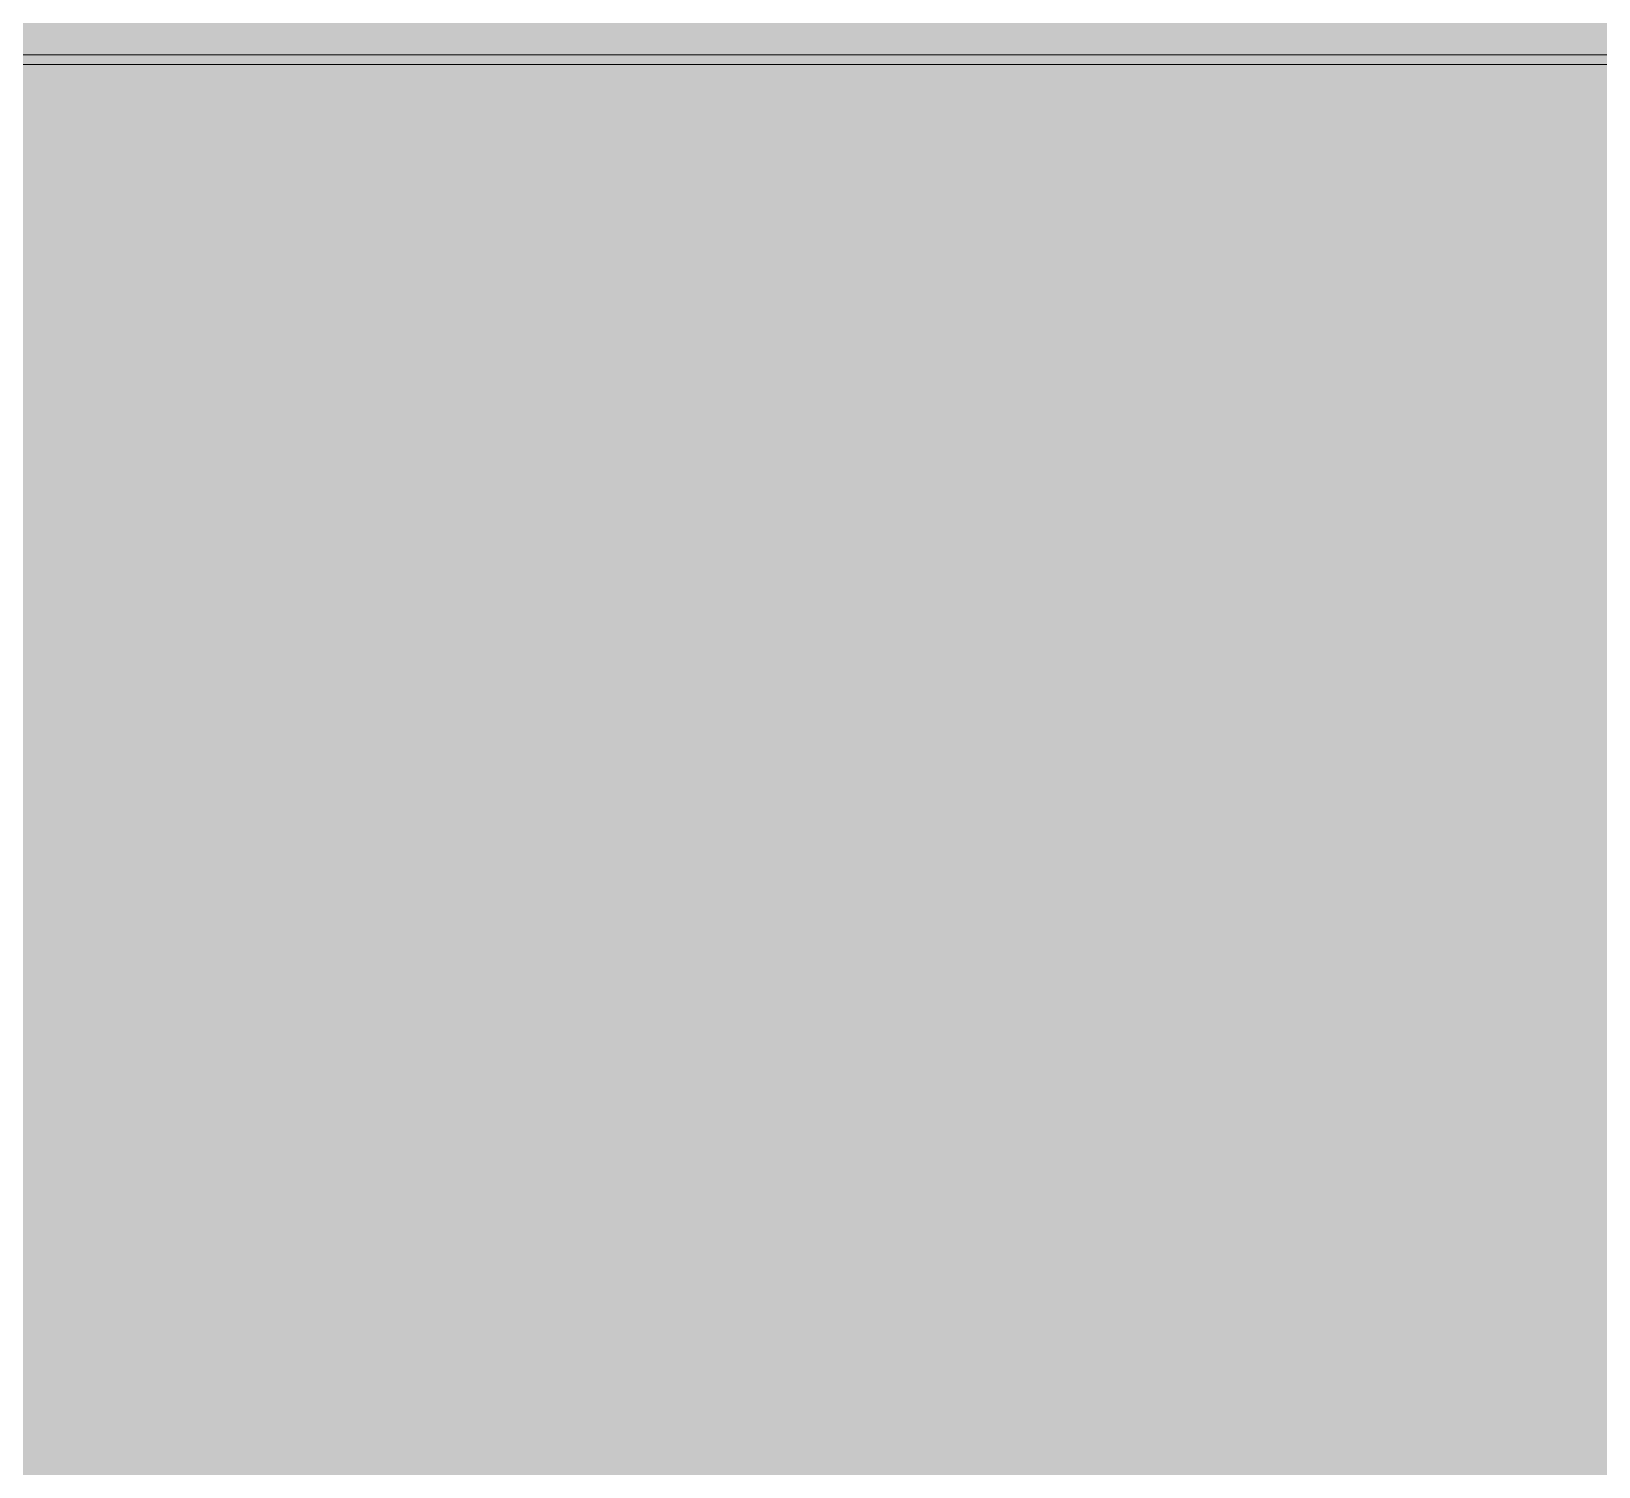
# Model space of a CAD drawing. Header units: inches. Extents: x 1822 to 8392, y -297 to 673.
# Drawn here: x 2426.35 to 2436.14, y 337.28 to 346.24 of the extents above; entities that cross this region are included whole.
import ezdxf

# ---------------------------------------------------------------- set-up
doc = ezdxf.new("R2010")
doc.units = ezdxf.units.IN
doc.header["$MEASUREMENT"] = 0
doc.layers.add('A-GLAZ-1', color=151, linetype='Continuous', lineweight=9)

# ---------------------------------------------------------------- blocks, each defined once
blk = doc.blocks.new('Window-Double_Hung-Marvin-Essential - ESDH3066 - 3rd floor-3357211-BUILDING ELEVATION - EAST')
at = {"layer": 'A-GLAZ-1'}
h = blk.add_hatch(color=256, dxfattribs=at)
h.paths.add_polyline_path([(2429.6368, 309.4375), (2444.2974, 309.4375), (2444.2974, 347.1252), (2411.5469, 347.1252), (2411.5469, 309.4375), (2412.5802, 309.4375)], flags=0)
h.paths.add_polyline_path([(2443.2641, 310.658), (2412.5802, 310.658), (2412.5802, 346.092), (2443.2641, 346.092), (2443.2641, 311.6033)], flags=0)
for points in [[(2443.2034, 346.0312), (2443.2034, 346.092), (2412.5802, 346.092), (2412.6409, 346.0312), (2429.6368, 346.0312)], [(2412.6409, 310.7187), (2443.2034, 310.7187), (2443.2034, 346.0312), (2412.6409, 346.0312), (2412.6409, 335.5338)]]:
    blk.add_hatch(color=256, dxfattribs=at).paths.add_polyline_path(points, flags=0)
for p, q in [((2443.2641, 346.092), (2412.5802, 346.092)), ((2443.2034, 346.0312), (2412.6409, 346.0312))]:
    blk.add_line(p, q, dxfattribs=at)

msp = doc.modelspace()

# ---------------------------------------------------------------- block references
at = {"layer": 'A-GLAZ-1'}
msp.add_blockref('Window-Double_Hung-Marvin-Essential - ESDH3066 - 3rd floor-3357211-BUILDING ELEVATION - EAST', (0, 0), dxfattribs=at)

doc.saveas('drawing.dxf')
